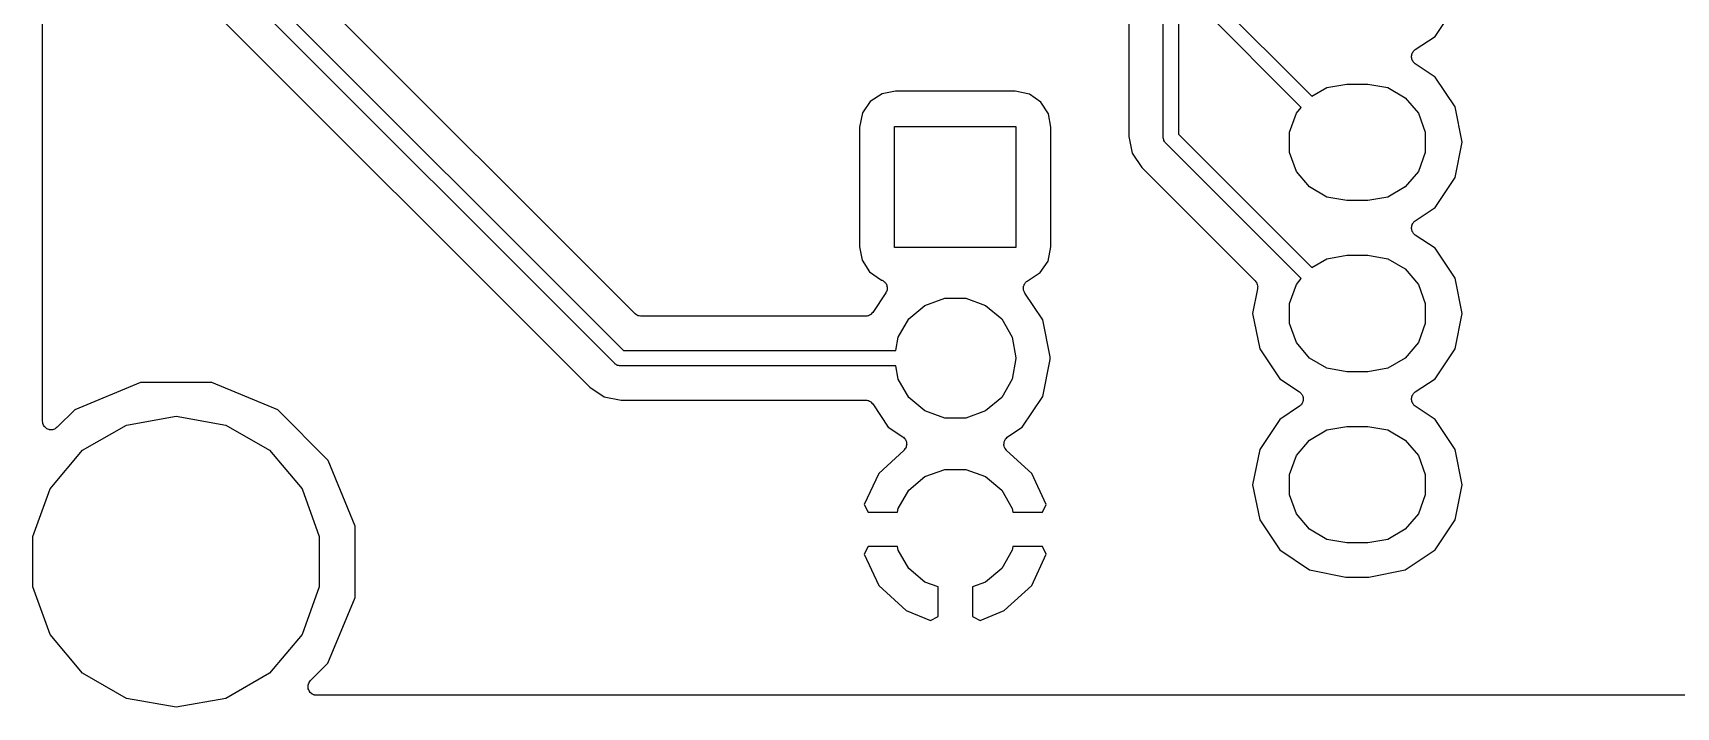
# Model space of a CAD drawing. Extents: x 127.4 to 176.4, y -111.4 to -62.3.
# Drawn here: x 127.42 to 151.79, y -111.38 to -101.37 of the extents above; entities that cross this region are included whole.
import ezdxf

# ---------------------------------------------------------------- set-up
doc = ezdxf.new("R2010")
doc.units = 0
doc.header["$MEASUREMENT"] = 0
doc.layers.add('BLACK', color=7, linetype='CONTINUOUS')

msp = doc.modelspace()

# ---------------------------------------------------------------- linework, layer by layer
at = {"layer": 'Black'}
for p, q in [((144.413, -76.962), (144.413, -102.875)), ((144.185, -102.922), (144.185, -77.0763)), ((143.677, -77.7113), (143.677, -102.91)), ((127.558, -107.137), (127.558, -85.1457)), ((136.048, -106.281), (129.452, -99.6847)), ((129.647, -99.5565), (136.176, -106.086)), ((136.349, -105.541), (130.694, -99.8852)), ((129.101, -100.053), (135.68, -106.631)), ((144.937, -100.858), (146.392, -102.314)), ((146.234, -102.479), (144.741, -100.986)), ((148.219, -101.425), (148.516, -100.981)), ((147.887, -101.664), (147.893, -101.652)), ((147.893, -101.652), (147.899, -101.646)), ((147.899, -101.646), (147.904, -101.639)), ((147.904, -101.639), (147.915, -101.631)), ((147.915, -101.631), (147.925, -101.621)), ((147.925, -101.621), (148.219, -101.425)), ((147.869, -101.719), (147.872, -101.705)), ((147.87, -101.727), (147.869, -101.719)), ((147.869, -101.735), (147.87, -101.727)), ((147.872, -101.749), (147.869, -101.735)), ((147.872, -101.705), (147.874, -101.691)), ((147.874, -101.763), (147.872, -101.749)), ((147.874, -101.691), (147.877, -101.684)), ((147.877, -101.77), (147.874, -101.763)), ((147.877, -101.684), (147.879, -101.676)), ((147.879, -101.778), (147.877, -101.77)), ((147.879, -101.676), (147.887, -101.664)), ((147.887, -101.79), (147.879, -101.778)), ((147.893, -101.802), (147.887, -101.79)), ((147.899, -101.808), (147.893, -101.802)), ((147.904, -101.815), (147.899, -101.808)), ((147.915, -101.823), (147.904, -101.815)), ((147.925, -101.833), (147.915, -101.823)), ((148.219, -102.029), (147.925, -101.833)), ((146.614, -102.185), (146.91, -102.133)), ((146.91, -102.133), (147.222, -102.133)), ((147.222, -102.133), (147.518, -102.185)), ((148.516, -102.473), (148.219, -102.029)), ((139.839, -102.389), (139.723, -102.559)), ((140.013, -102.277), (139.839, -102.389)), ((140.212, -102.24), (140.013, -102.277)), ((141.987, -102.24), (140.212, -102.24)), ((142.201, -102.283), (141.987, -102.24)), ((142.371, -102.399), (142.201, -102.283)), ((146.392, -102.314), (146.614, -102.185)), ((147.518, -102.185), (147.777, -102.335)), ((147.777, -102.335), (147.97, -102.565)), ((139.723, -102.559), (139.68, -102.773)), ((142.483, -102.573), (142.371, -102.399)), ((142.52, -102.772), (142.483, -102.573)), ((146.059, -102.847), (146.162, -102.565)), ((146.162, -102.565), (146.234, -102.479)), ((147.97, -102.565), (148.073, -102.847)), ((148.62, -102.997), (148.516, -102.473)), ((139.68, -102.773), (139.68, -104.548)), ((140.2, -104.56), (140.2, -102.76)), ((140.2, -102.76), (142, -102.76)), ((142, -102.76), (142, -104.56)), ((142.52, -104.547), (142.52, -102.772)), ((144.413, -102.875), (146.392, -104.854)), ((146.059, -103.147), (146.059, -102.847)), ((148.073, -102.847), (148.073, -103.147)), ((143.677, -102.91), (143.726, -103.16)), ((144.186, -102.927), (144.185, -102.922)), ((144.185, -102.932), (144.186, -102.927)), ((144.189, -102.947), (144.185, -102.932)), ((144.192, -102.961), (144.189, -102.947)), ((144.194, -102.966), (144.192, -102.961)), ((144.195, -102.971), (144.194, -102.966)), ((144.204, -102.983), (144.195, -102.971)), ((144.211, -102.996), (144.204, -102.983)), ((144.215, -102.999), (144.211, -102.996)), ((144.218, -103.003), (144.215, -102.999)), ((146.234, -105.019), (144.218, -103.003)), ((148.516, -103.521), (148.62, -102.997)), ((143.726, -103.16), (143.868, -103.371)), ((146.162, -103.429), (146.059, -103.147)), ((148.073, -103.147), (147.97, -103.429)), ((143.868, -103.371), (145.551, -105.054)), ((146.355, -103.659), (146.162, -103.429)), ((147.97, -103.429), (147.777, -103.659)), ((148.219, -103.965), (148.516, -103.521)), ((146.614, -103.809), (146.355, -103.659)), ((146.91, -103.861), (146.614, -103.809)), ((147.518, -103.809), (147.222, -103.861)), ((147.777, -103.659), (147.518, -103.809)), ((147.222, -103.861), (146.91, -103.861)), ((147.925, -104.161), (148.219, -103.965)), ((147.869, -104.259), (147.872, -104.245)), ((147.87, -104.267), (147.869, -104.259)), ((147.869, -104.275), (147.87, -104.267)), ((147.872, -104.289), (147.869, -104.275)), ((147.872, -104.245), (147.874, -104.231)), ((147.874, -104.303), (147.872, -104.289)), ((147.874, -104.231), (147.877, -104.224)), ((147.877, -104.31), (147.874, -104.303)), ((147.877, -104.224), (147.879, -104.216)), ((147.879, -104.318), (147.877, -104.31)), ((147.879, -104.216), (147.887, -104.204)), ((147.887, -104.33), (147.879, -104.318)), ((147.887, -104.204), (147.893, -104.192)), ((147.893, -104.342), (147.887, -104.33)), ((147.893, -104.192), (147.899, -104.186)), ((147.899, -104.348), (147.893, -104.342)), ((147.899, -104.186), (147.904, -104.179)), ((147.904, -104.179), (147.915, -104.171)), ((147.915, -104.171), (147.925, -104.161)), ((139.68, -104.548), (139.717, -104.747)), ((142, -104.56), (140.2, -104.56)), ((142.477, -104.761), (142.52, -104.547)), ((147.904, -104.355), (147.899, -104.348)), ((147.915, -104.363), (147.904, -104.355)), ((147.925, -104.373), (147.915, -104.363)), ((148.219, -104.569), (147.925, -104.373)), ((148.516, -105.013), (148.219, -104.569)), ((139.717, -104.747), (139.829, -104.921)), ((142.361, -104.931), (142.477, -104.761)), ((146.392, -104.854), (146.614, -104.725)), ((146.614, -104.725), (146.91, -104.673)), ((146.91, -104.673), (147.222, -104.673)), ((147.222, -104.673), (147.518, -104.725)), ((147.518, -104.725), (147.777, -104.875)), ((139.829, -104.921), (140.004, -105.041)), ((140.004, -105.041), (140.015, -105.043)), ((140.015, -105.043), (140.023, -105.048)), ((140.023, -105.048), (140.031, -105.051)), ((140.031, -105.051), (140.041, -105.06)), ((140.041, -105.06), (140.052, -105.068)), ((140.052, -105.068), (140.057, -105.075)), ((140.057, -105.075), (140.064, -105.081)), ((142.143, -105.078), (142.149, -105.07)), ((142.149, -105.07), (142.159, -105.063)), ((142.159, -105.063), (142.168, -105.055)), ((142.168, -105.055), (142.361, -104.931)), ((145.551, -105.054), (145.561, -105.069)), ((145.561, -105.069), (145.572, -105.083)), ((146.162, -105.105), (146.234, -105.019)), ((147.777, -104.875), (147.97, -105.105)), ((148.62, -105.537), (148.516, -105.013)), ((140.07, -105.23), (139.876, -105.521)), ((140.064, -105.081), (140.07, -105.093)), ((140.07, -105.093), (140.078, -105.104)), ((140.075, -105.218), (140.07, -105.23)), ((140.083, -105.206), (140.075, -105.218)), ((140.078, -105.104), (140.081, -105.112)), ((140.081, -105.112), (140.085, -105.119)), ((140.084, -105.198), (140.083, -105.206)), ((140.088, -105.19), (140.084, -105.198)), ((140.085, -105.119), (140.087, -105.133)), ((140.087, -105.133), (140.091, -105.146)), ((140.089, -105.176), (140.088, -105.19)), ((140.091, -105.163), (140.089, -105.176)), ((140.091, -105.146), (140.09, -105.154)), ((140.09, -105.154), (140.091, -105.163)), ((140.65, -105.417), (140.944, -105.31)), ((140.944, -105.31), (141.256, -105.31)), ((141.256, -105.31), (141.55, -105.417)), ((142.11, -105.168), (142.112, -105.158)), ((142.113, -105.18), (142.11, -105.168)), ((142.111, -105.148), (142.114, -105.136)), ((142.112, -105.158), (142.111, -105.148)), ((142.114, -105.192), (142.113, -105.18)), ((142.114, -105.136), (142.116, -105.124)), ((142.118, -105.201), (142.114, -105.192)), ((142.116, -105.124), (142.12, -105.115)), ((142.12, -105.211), (142.118, -105.201)), ((142.12, -105.115), (142.123, -105.106)), ((142.127, -105.221), (142.12, -105.211)), ((142.123, -105.106), (142.13, -105.096)), ((142.132, -105.233), (142.127, -105.221)), ((142.13, -105.096), (142.136, -105.085)), ((142.399, -105.632), (142.132, -105.233)), ((142.136, -105.085), (142.143, -105.078)), ((145.585, -105.169), (145.512, -105.537)), ((145.572, -105.083), (145.574, -105.087)), ((145.574, -105.087), (145.576, -105.09)), ((145.576, -105.09), (145.581, -105.108)), ((145.581, -105.108), (145.586, -105.125)), ((145.586, -105.151), (145.585, -105.169)), ((145.586, -105.125), (145.586, -105.129)), ((145.586, -105.129), (145.587, -105.133)), ((145.587, -105.133), (145.586, -105.151)), ((146.059, -105.387), (146.162, -105.105)), ((147.97, -105.105), (148.073, -105.387)), ((136.354, -105.544), (136.349, -105.541)), ((136.357, -105.548), (136.354, -105.544)), ((136.372, -105.556), (136.357, -105.548)), ((136.385, -105.566), (136.372, -105.556)), ((139.829, -105.561), (139.813, -105.57)), ((139.845, -105.553), (139.829, -105.561)), ((139.848, -105.55), (139.845, -105.553)), ((139.852, -105.548), (139.848, -105.55)), ((139.863, -105.534), (139.852, -105.548)), ((139.876, -105.521), (139.863, -105.534)), ((140.411, -105.618), (140.65, -105.417)), ((141.55, -105.417), (141.789, -105.618)), ((145.512, -105.537), (145.616, -106.061)), ((146.059, -105.687), (146.059, -105.387)), ((148.073, -105.387), (148.073, -105.687)), ((148.516, -106.061), (148.62, -105.537)), ((136.391, -105.567), (136.385, -105.566)), ((136.396, -105.57), (136.391, -105.567)), ((136.412, -105.573), (136.396, -105.57)), ((136.428, -105.577), (136.412, -105.573)), ((136.434, -105.577), (136.428, -105.577)), ((136.439, -105.578), (136.434, -105.577)), ((139.77, -105.578), (136.439, -105.578)), ((139.788, -105.575), (139.77, -105.578)), ((139.805, -105.573), (139.788, -105.575)), ((139.809, -105.571), (139.805, -105.573)), ((139.813, -105.57), (139.809, -105.571)), ((140.254, -105.889), (140.411, -105.618)), ((141.789, -105.618), (141.946, -105.889)), ((142.508, -106.182), (142.399, -105.632)), ((146.162, -105.969), (146.059, -105.687)), ((148.073, -105.687), (147.97, -105.969)), ((140.22, -106.086), (140.254, -105.889)), ((141.946, -105.889), (142, -106.197)), ((146.355, -106.199), (146.162, -105.969)), ((147.97, -105.969), (147.777, -106.199)), ((136.052, -106.284), (136.048, -106.281)), ((136.055, -106.288), (136.052, -106.284)), ((136.068, -106.295), (136.055, -106.288)), ((136.08, -106.304), (136.068, -106.295)), ((136.176, -106.086), (139.827, -106.086)), ((139.827, -106.086), (140.22, -106.086)), ((142, -106.203), (141.946, -106.511)), ((142, -106.197), (142, -106.203)), ((142.399, -106.768), (142.508, -106.218)), ((142.508, -106.218), (142.508, -106.182)), ((145.616, -106.061), (145.913, -106.505)), ((146.614, -106.349), (146.355, -106.199)), ((147.777, -106.199), (147.518, -106.349)), ((148.219, -106.505), (148.516, -106.061)), ((136.085, -106.305), (136.08, -106.304)), ((136.09, -106.307), (136.085, -106.305)), ((136.104, -106.31), (136.09, -106.307)), ((136.119, -106.314), (136.104, -106.31)), ((136.124, -106.313), (136.119, -106.314)), ((136.129, -106.314), (136.124, -106.313)), ((139.827, -106.314), (136.129, -106.314)), ((140.22, -106.314), (139.827, -106.314)), ((140.254, -106.511), (140.22, -106.314)), ((140.411, -106.782), (140.254, -106.511)), ((141.946, -106.511), (141.789, -106.782)), ((145.913, -106.505), (146.207, -106.701)), ((146.91, -106.401), (146.614, -106.349)), ((147.222, -106.401), (146.91, -106.401)), ((147.518, -106.349), (147.222, -106.401)), ((147.925, -106.701), (148.219, -106.505)), ((129.014, -106.562), (128.036, -106.965)), ((130.071, -106.562), (129.014, -106.562)), ((131.048, -106.968), (130.071, -106.562)), ((135.68, -106.631), (135.891, -106.773)), ((135.891, -106.773), (136.141, -106.822)), ((140.65, -106.983), (140.411, -106.782)), ((141.789, -106.782), (141.55, -106.983)), ((142.094, -107.224), (142.399, -106.768)), ((146.207, -106.701), (146.217, -106.711)), ((146.217, -106.711), (146.228, -106.719)), ((146.228, -106.719), (146.233, -106.726)), ((146.233, -106.726), (146.239, -106.732)), ((146.239, -106.732), (146.245, -106.744)), ((146.245, -106.744), (146.253, -106.756)), ((146.253, -106.756), (146.255, -106.764)), ((146.255, -106.764), (146.258, -106.771)), ((146.258, -106.771), (146.26, -106.785)), ((147.872, -106.785), (147.874, -106.771)), ((147.874, -106.771), (147.877, -106.764)), ((147.877, -106.764), (147.879, -106.756)), ((147.879, -106.756), (147.887, -106.744)), ((147.887, -106.744), (147.893, -106.732)), ((147.893, -106.732), (147.899, -106.726)), ((147.899, -106.726), (147.904, -106.719)), ((147.904, -106.719), (147.915, -106.711)), ((147.915, -106.711), (147.925, -106.701)), ((128.036, -106.965), (127.775, -107.226)), ((131.795, -107.716), (131.048, -106.968)), ((136.141, -106.822), (139.77, -106.822)), ((139.77, -106.822), (139.788, -106.825)), ((139.788, -106.825), (139.805, -106.827)), ((139.805, -106.827), (139.809, -106.829)), ((139.809, -106.829), (139.813, -106.83)), ((139.813, -106.83), (139.829, -106.839)), ((139.829, -106.839), (139.845, -106.847)), ((139.845, -106.847), (139.848, -106.85)), ((139.848, -106.85), (139.852, -106.852)), ((139.852, -106.852), (139.863, -106.866)), ((139.863, -106.866), (139.876, -106.879)), ((139.876, -106.879), (140.106, -107.224)), ((140.944, -107.09), (140.65, -106.983)), ((141.55, -106.983), (141.256, -107.09)), ((146.207, -106.913), (145.913, -107.109)), ((146.217, -106.903), (146.207, -106.913)), ((146.228, -106.895), (146.217, -106.903)), ((146.233, -106.888), (146.228, -106.895)), ((146.239, -106.882), (146.233, -106.888)), ((146.245, -106.87), (146.239, -106.882)), ((146.253, -106.858), (146.245, -106.87)), ((146.255, -106.85), (146.253, -106.858)), ((146.258, -106.843), (146.255, -106.85)), ((146.26, -106.829), (146.258, -106.843)), ((146.26, -106.785), (146.263, -106.799)), ((146.263, -106.815), (146.26, -106.829)), ((146.263, -106.799), (146.262, -106.807)), ((146.262, -106.807), (146.263, -106.815)), ((147.869, -106.799), (147.872, -106.785)), ((147.87, -106.807), (147.869, -106.799)), ((147.869, -106.815), (147.87, -106.807)), ((147.872, -106.829), (147.869, -106.815)), ((147.874, -106.843), (147.872, -106.829)), ((147.877, -106.85), (147.874, -106.843)), ((147.879, -106.858), (147.877, -106.85)), ((147.887, -106.87), (147.879, -106.858)), ((147.893, -106.882), (147.887, -106.87)), ((147.899, -106.888), (147.893, -106.882)), ((147.904, -106.895), (147.899, -106.888)), ((147.915, -106.903), (147.904, -106.895)), ((147.925, -106.913), (147.915, -106.903)), ((148.219, -107.109), (147.925, -106.913)), ((127.561, -107.153), (127.558, -107.137)), ((127.562, -107.169), (127.561, -107.153)), ((127.565, -107.174), (127.562, -107.169)), ((127.566, -107.18), (127.565, -107.174)), ((127.574, -107.194), (127.566, -107.18)), ((127.581, -107.209), (127.574, -107.194)), ((127.585, -107.213), (127.581, -107.209)), ((127.588, -107.218), (127.585, -107.213)), ((127.6, -107.229), (127.588, -107.218)), ((127.612, -107.241), (127.6, -107.229)), ((127.617, -107.243), (127.612, -107.241)), ((127.621, -107.247), (127.617, -107.243)), ((127.637, -107.252), (127.621, -107.247)), ((127.652, -107.259), (127.637, -107.252)), ((127.658, -107.26), (127.652, -107.259)), ((127.663, -107.262), (127.658, -107.26)), ((127.679, -107.262), (127.663, -107.262)), ((127.696, -107.263), (127.679, -107.262)), ((127.701, -107.262), (127.696, -107.263)), ((127.707, -107.262), (127.701, -107.262)), ((127.723, -107.256), (127.707, -107.262)), ((127.739, -107.252), (127.723, -107.256)), ((127.743, -107.249), (127.739, -107.252)), ((127.748, -107.247), (127.743, -107.249)), ((127.761, -107.236), (127.748, -107.247)), ((127.775, -107.226), (127.761, -107.236)), ((128.153, -107.567), (128.802, -107.192)), ((128.802, -107.192), (129.54, -107.062)), ((129.54, -107.062), (130.278, -107.192)), ((130.278, -107.192), (130.927, -107.567)), ((140.106, -107.224), (140.323, -107.369)), ((141.256, -107.09), (140.944, -107.09)), ((141.877, -107.369), (142.094, -107.224)), ((145.913, -107.109), (145.616, -107.553)), ((146.355, -107.415), (146.614, -107.265)), ((146.614, -107.265), (146.91, -107.213)), ((146.91, -107.213), (147.222, -107.213)), ((147.222, -107.213), (147.518, -107.265)), ((147.518, -107.265), (147.777, -107.415)), ((148.516, -107.553), (148.219, -107.109)), ((140.323, -107.369), (140.326, -107.372)), ((140.326, -107.372), (140.33, -107.374)), ((140.33, -107.374), (140.342, -107.387)), ((140.342, -107.387), (140.355, -107.399)), ((140.355, -107.399), (140.357, -107.403)), ((140.357, -107.403), (140.36, -107.406)), ((140.36, -107.406), (140.367, -107.423)), ((140.367, -107.423), (140.375, -107.439)), ((140.373, -107.508), (140.369, -107.526)), ((140.378, -107.491), (140.373, -107.508)), ((140.375, -107.439), (140.375, -107.443)), ((140.375, -107.443), (140.377, -107.447)), ((140.377, -107.447), (140.377, -107.465)), ((140.377, -107.465), (140.379, -107.483)), ((140.379, -107.483), (140.378, -107.487)), ((140.378, -107.487), (140.378, -107.491)), ((141.821, -107.483), (141.823, -107.465)), ((141.822, -107.487), (141.821, -107.483)), ((141.822, -107.491), (141.822, -107.487)), ((141.827, -107.508), (141.822, -107.491)), ((141.823, -107.447), (141.825, -107.443)), ((141.823, -107.465), (141.823, -107.447)), ((141.825, -107.439), (141.833, -107.423)), ((141.825, -107.443), (141.825, -107.439)), ((141.831, -107.526), (141.827, -107.508)), ((141.833, -107.423), (141.84, -107.406)), ((141.84, -107.406), (141.843, -107.403)), ((141.843, -107.403), (141.845, -107.399)), ((141.845, -107.399), (141.858, -107.387)), ((141.858, -107.387), (141.87, -107.374)), ((141.87, -107.374), (141.874, -107.372)), ((141.874, -107.372), (141.877, -107.369)), ((146.162, -107.645), (146.355, -107.415)), ((147.777, -107.415), (147.97, -107.645)), ((127.671, -108.141), (128.153, -107.567)), ((130.927, -107.567), (131.409, -108.141)), ((132.198, -108.694), (131.795, -107.716)), ((140.338, -107.568), (139.966, -107.909)), ((140.341, -107.565), (140.338, -107.568)), ((140.344, -107.562), (140.341, -107.565)), ((140.354, -107.547), (140.344, -107.562)), ((140.365, -107.533), (140.354, -107.547)), ((140.366, -107.529), (140.365, -107.533)), ((140.369, -107.526), (140.366, -107.529)), ((141.834, -107.529), (141.831, -107.526)), ((141.835, -107.533), (141.834, -107.529)), ((141.846, -107.547), (141.835, -107.533)), ((141.856, -107.562), (141.846, -107.547)), ((141.859, -107.565), (141.856, -107.562)), ((141.862, -107.568), (141.859, -107.565)), ((142.234, -107.909), (141.862, -107.568)), ((145.616, -107.553), (145.512, -108.077)), ((146.059, -107.927), (146.162, -107.645)), ((147.97, -107.645), (148.073, -107.927)), ((148.62, -108.077), (148.516, -107.553)), ((139.966, -107.909), (139.75, -108.373)), ((140.411, -108.158), (140.65, -107.957)), ((140.65, -107.957), (140.944, -107.85)), ((140.944, -107.85), (141.256, -107.85)), ((141.256, -107.85), (141.55, -107.957)), ((141.55, -107.957), (141.789, -108.158)), ((142.45, -108.373), (142.234, -107.909)), ((146.059, -108.227), (146.059, -107.927)), ((148.073, -107.927), (148.073, -108.227)), ((127.415, -108.845), (127.671, -108.141)), ((131.409, -108.141), (131.665, -108.845)), ((140.254, -108.429), (140.411, -108.158)), ((141.789, -108.158), (141.946, -108.429)), ((145.512, -108.077), (145.616, -108.601)), ((146.162, -108.509), (146.059, -108.227)), ((148.073, -108.227), (147.97, -108.509)), ((148.516, -108.601), (148.62, -108.077)), ((139.75, -108.373), (139.807, -108.486)), ((139.807, -108.486), (140.244, -108.486)), ((140.244, -108.486), (140.254, -108.429)), ((141.946, -108.429), (141.956, -108.486)), ((141.956, -108.486), (142.393, -108.486)), ((142.393, -108.486), (142.45, -108.373)), ((132.198, -109.105), (132.198, -108.694)), ((145.616, -108.601), (145.913, -109.045)), ((146.355, -108.739), (146.162, -108.509)), ((147.97, -108.509), (147.777, -108.739)), ((148.219, -109.045), (148.516, -108.601)), ((127.415, -109.595), (127.415, -108.845)), ((131.665, -108.845), (131.665, -109.595)), ((146.614, -108.889), (146.355, -108.739)), ((146.91, -108.941), (146.614, -108.889)), ((147.222, -108.941), (146.91, -108.941)), ((147.518, -108.889), (147.222, -108.941)), ((147.777, -108.739), (147.518, -108.889)), ((132.198, -109.751), (132.198, -109.105)), ((139.807, -108.994), (139.75, -109.107)), ((139.75, -109.107), (139.966, -109.571)), ((140.244, -108.994), (139.807, -108.994)), ((140.254, -109.051), (140.244, -108.994)), ((140.411, -109.322), (140.254, -109.051)), ((141.946, -109.051), (141.789, -109.322)), ((141.956, -108.994), (141.946, -109.051)), ((142.393, -108.994), (141.956, -108.994)), ((142.234, -109.571), (142.45, -109.107)), ((142.45, -109.107), (142.393, -108.994)), ((145.913, -109.045), (146.357, -109.342)), ((147.775, -109.342), (148.219, -109.045)), ((140.65, -109.523), (140.411, -109.322)), ((141.789, -109.322), (141.55, -109.523)), ((146.357, -109.342), (146.894, -109.449)), ((146.894, -109.449), (147.238, -109.449)), ((147.238, -109.449), (147.775, -109.342)), ((127.671, -110.299), (127.415, -109.595)), ((131.665, -109.595), (131.409, -110.299)), ((139.966, -109.571), (140.373, -109.943)), ((140.846, -109.594), (140.65, -109.523)), ((140.846, -110.032), (140.846, -109.594)), ((141.55, -109.523), (141.354, -109.594)), ((141.354, -109.594), (141.354, -110.032)), ((141.827, -109.943), (142.234, -109.571)), ((131.792, -110.728), (132.198, -109.751)), ((140.373, -109.943), (140.73, -110.091)), ((141.47, -110.091), (141.827, -109.943)), ((140.73, -110.091), (140.846, -110.032)), ((141.354, -110.032), (141.47, -110.091)), ((128.153, -110.873), (127.671, -110.299)), ((131.409, -110.299), (130.927, -110.873)), ((128.802, -111.248), (128.153, -110.873)), ((130.927, -110.873), (130.278, -111.248)), ((131.534, -110.985), (131.792, -110.728)), ((131.497, -111.064), (131.499, -111.058)), ((131.499, -111.08), (131.497, -111.064)), ((131.499, -111.053), (131.504, -111.037)), ((131.499, -111.058), (131.499, -111.053)), ((131.499, -111.097), (131.499, -111.08)), ((131.501, -111.102), (131.499, -111.097)), ((131.501, -111.108), (131.501, -111.102)), ((131.508, -111.123), (131.501, -111.108)), ((131.504, -111.037), (131.509, -111.021)), ((131.514, -111.138), (131.508, -111.123)), ((131.509, -111.021), (131.512, -111.017)), ((131.512, -111.017), (131.514, -111.011)), ((131.514, -111.011), (131.524, -110.999)), ((131.517, -111.143), (131.514, -111.138)), ((131.52, -111.148), (131.517, -111.143)), ((131.531, -111.16), (131.52, -111.148)), ((131.524, -110.999), (131.534, -110.985)), ((131.542, -111.172), (131.531, -111.16)), ((129.54, -111.378), (128.802, -111.248)), ((130.278, -111.248), (129.54, -111.378)), ((131.547, -111.175), (131.542, -111.172)), ((131.551, -111.179), (131.547, -111.175)), ((131.566, -111.186), (131.551, -111.179)), ((131.58, -111.194), (131.566, -111.186)), ((131.586, -111.195), (131.58, -111.194)), ((131.591, -111.198), (131.586, -111.195)), ((131.607, -111.199), (131.591, -111.198)), ((131.624, -111.202), (131.607, -111.199)), ((171.907, -111.202), (131.624, -111.202))]:
    msp.add_line(p, q, dxfattribs=at)

doc.saveas('drawing.dxf')
